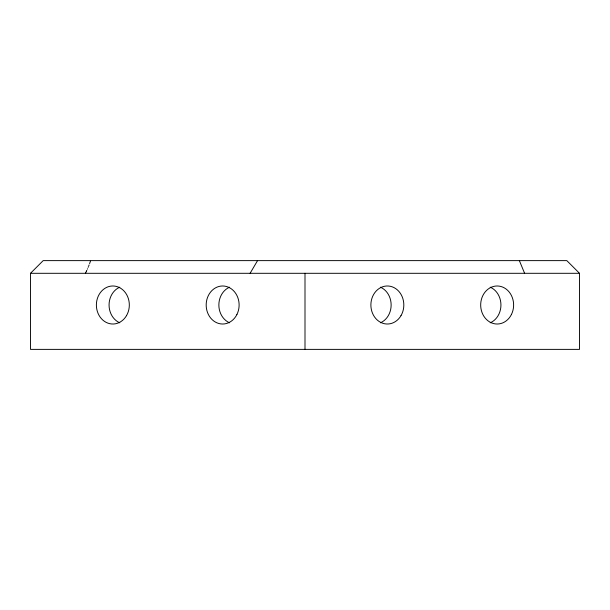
<?xml version="1.0" encoding="UTF-8"?>
<svg xmlns="http://www.w3.org/2000/svg" width="610" height="610" viewBox="0 0 610 610"><rect width="100%" height="100%" fill="white"/><g stroke="black" fill="none" stroke-linecap="round" stroke-linejoin="round"><path stroke-width="0.91" d="M90.448 261.187L89.601 263.611M89.113 264.915L88.709 265.937M88.412 266.684L88.137 267.34M87.543 268.736L87.337 269.201M86.788 270.413L86.528 270.97M86.437 271.16L86.04 271.999M85.857 272.373L85.4 273.303M250.1 273.303L257.55 260.623M30.5 273.303L43.18 260.623L566.82 260.623L579.5 273.303L579.5 349.377L30.5 349.377L30.5 273.303L579.5 273.303M524.6 273.303L519.369 260.623M305 273.303L305 349.377M490.226 287.18A19.017 16.47 -90 0 1 500.94 305A19.017 16.47 -90 0 1 490.226 322.82M119.773 322.82A19.017 16.47 -90 0 1 109.06 305A19.017 16.47 -90 0 1 119.773 287.18M229.573 322.82A19.017 16.47 -90 0 1 218.86 305A19.017 16.47 -90 0 1 229.573 287.18M380.426 287.18A19.017 16.47 -90 0 1 391.14 305A19.017 16.47 -90 0 1 380.426 322.82M511.416 314.508A19.017 16.47 -90 0 0 497.15 285.983A19.017 16.47 -90 0 0 482.884 314.508A19.017 16.47 -90 0 0 511.416 314.508M126.491 315.66A19.017 16.47 -90 0 0 114.024 286.029A19.017 16.47 -90 0 0 98.035 313.311A19.017 16.47 -90 0 0 126.491 315.66M236.916 314.508A19.017 16.47 -90 0 0 222.65 285.983A19.017 16.47 -90 0 0 208.384 314.508A19.017 16.47 -90 0 0 236.916 314.508M400.991 315.66A19.017 16.47 -90 0 0 388.524 286.029A19.017 16.47 -90 0 0 372.535 313.311A19.017 16.47 -90 0 0 400.991 315.66"/></g></svg>
